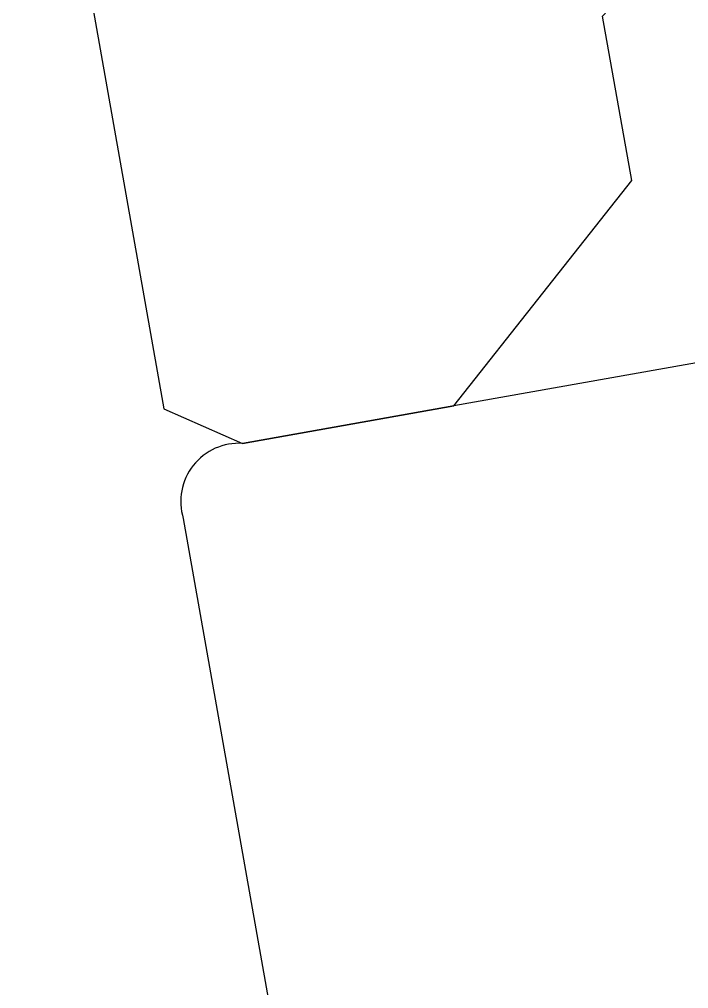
# Model space of a CAD drawing. Header units: millimetres. Extents: x 0 to 8967983, y -224399 to 13801.
# Drawn here: x 71358.394 to 71361.818, y -193423.074 to -193418.12 of the extents above; entities that cross this region are included whole.
import ezdxf

# ---------------------------------------------------------------- set-up
doc = ezdxf.new("R2010")
doc.units = ezdxf.units.MM
doc.header["$LTSCALE"] = 10
doc.layers.add('Архитектура', color=251, linetype='Continuous')

msp = doc.modelspace()

# ---------------------------------------------------------------- linework, layer by layer
at = {"layer": 'Архитектура', "lineweight": 25, "transparency": 33554684}
msp.add_lwpolyline([(71353.9416, -193390.8181), (71359.1333, -193420.1106), (71359.536, -193420.2869), (71360.6165, -193420.0954), (71361.5267, -193418.9435), (71361.3777, -193418.1032), (71361.7941, -193417.6579), (71361.5814, -193416.4573), (71361.0586, -193416.3023), (71361.4963, -193415.9771), (71361.2835, -193414.7767), (71360.7394, -193414.5017), (71361.1771, -193414.1764), (71360.9643, -193412.9759)], dxfattribs=at)
msp.add_lwpolyline([(71353.9416, -193390.8181), (71359.1333, -193420.1106), (71359.536, -193420.2869), (71360.6165, -193420.0954), (71361.5267, -193418.9435), (71361.3777, -193418.1032), (71361.7941, -193417.6579), (71361.5814, -193416.4573), (71361.0586, -193416.3023), (71361.4963, -193415.9771), (71361.2835, -193414.7767), (71360.7394, -193414.5017), (71361.1771, -193414.1764), (71360.9643, -193412.9759)], dxfattribs=at)
msp.add_lwpolyline([(71353.9416, -193390.8181), (71359.1333, -193420.1106), (71359.536, -193420.2869), (71360.6165, -193420.0954), (71361.5267, -193418.9435), (71361.3777, -193418.1032), (71361.7941, -193417.6579), (71361.5814, -193416.4573), (71361.0586, -193416.3023), (71361.4963, -193415.9771), (71361.2835, -193414.7767), (71360.7394, -193414.5017), (71361.1771, -193414.1764), (71360.9643, -193412.9759)], dxfattribs=at)
msp.add_lwpolyline([(71353.9416, -193390.8181), (71359.1333, -193420.1106), (71359.536, -193420.2869), (71360.6165, -193420.0954), (71361.5267, -193418.9435), (71361.3777, -193418.1032), (71361.7941, -193417.6579), (71361.5814, -193416.4573), (71361.0586, -193416.3023), (71361.4963, -193415.9771), (71361.2835, -193414.7767), (71360.7394, -193414.5017), (71361.1771, -193414.1764), (71360.9643, -193412.9759)], dxfattribs=at)
msp.add_lwpolyline([(71353.9416, -193390.8181), (71359.1333, -193420.1106), (71359.536, -193420.2869), (71360.6165, -193420.0954), (71361.5267, -193418.9435), (71361.3777, -193418.1032), (71361.7941, -193417.6579), (71361.5814, -193416.4573), (71361.0586, -193416.3023), (71361.4963, -193415.9771), (71361.2835, -193414.7767), (71360.7394, -193414.5017), (71361.1771, -193414.1764), (71360.9643, -193412.9759)], dxfattribs=at)
msp.add_lwpolyline([(71353.9416, -193390.8181), (71359.1333, -193420.1106), (71359.536, -193420.2869), (71360.6165, -193420.0954), (71361.5267, -193418.9435), (71361.3777, -193418.1032), (71361.7941, -193417.6579), (71361.5814, -193416.4573), (71361.0586, -193416.3023), (71361.4963, -193415.9771), (71361.2835, -193414.7767), (71360.7394, -193414.5017), (71361.1771, -193414.1764), (71360.9643, -193412.9759)], dxfattribs=at)
msp.add_lwpolyline([(71353.9416, -193390.8181), (71359.1333, -193420.1106), (71359.536, -193420.2869), (71360.6165, -193420.0954), (71361.5267, -193418.9435), (71361.3777, -193418.1032), (71361.7941, -193417.6579), (71361.5814, -193416.4573), (71361.0586, -193416.3023), (71361.4963, -193415.9771), (71361.2835, -193414.7767), (71360.7394, -193414.5017), (71361.1771, -193414.1764), (71360.9643, -193412.9759)], dxfattribs=at)
msp.add_lwpolyline([(71353.9416, -193390.8181), (71359.1333, -193420.1106), (71359.536, -193420.2869), (71360.6165, -193420.0954), (71361.5267, -193418.9435), (71361.3777, -193418.1032), (71361.7941, -193417.6579), (71361.5814, -193416.4573), (71361.0586, -193416.3023), (71361.4963, -193415.9771), (71361.2835, -193414.7767), (71360.7394, -193414.5017), (71361.1771, -193414.1764), (71360.9643, -193412.9759)], dxfattribs=at)
msp.add_lwpolyline([(71353.9416, -193390.8181), (71359.1333, -193420.1106), (71359.536, -193420.2869), (71360.6165, -193420.0954), (71361.5267, -193418.9435), (71361.3777, -193418.1032), (71361.7941, -193417.6579), (71361.5814, -193416.4573), (71361.0586, -193416.3023), (71361.4963, -193415.9771), (71361.2835, -193414.7767), (71360.7394, -193414.5017), (71361.1771, -193414.1764), (71360.9643, -193412.9759)], dxfattribs=at)
msp.add_lwpolyline([(71353.9416, -193390.8181), (71359.1333, -193420.1106), (71359.536, -193420.2869), (71360.6165, -193420.0954), (71361.5267, -193418.9435), (71361.3777, -193418.1032), (71361.7941, -193417.6579), (71361.5814, -193416.4573), (71361.0586, -193416.3023), (71361.4963, -193415.9771), (71361.2835, -193414.7767), (71360.7394, -193414.5017), (71361.1771, -193414.1764), (71360.9643, -193412.9759)], dxfattribs=at)
msp.add_lwpolyline([(71353.9416, -193390.8181), (71359.1333, -193420.1106), (71359.536, -193420.2869), (71360.6165, -193420.0954), (71361.5267, -193418.9435), (71361.3777, -193418.1032), (71361.7941, -193417.6579), (71361.5814, -193416.4573), (71361.0586, -193416.3023), (71361.4963, -193415.9771), (71361.2835, -193414.7767), (71360.7394, -193414.5017), (71361.1771, -193414.1764), (71360.9643, -193412.9759)], dxfattribs=at)
msp.add_lwpolyline([(71353.9416, -193390.8181), (71359.1333, -193420.1106), (71359.536, -193420.2869), (71360.6165, -193420.0954), (71361.5267, -193418.9435), (71361.3777, -193418.1032), (71361.7941, -193417.6579), (71361.5814, -193416.4573), (71361.0586, -193416.3023), (71361.4963, -193415.9771), (71361.2835, -193414.7767), (71360.7394, -193414.5017), (71361.1771, -193414.1764), (71360.9643, -193412.9759)], dxfattribs=at)
msp.add_lwpolyline([(71353.9416, -193390.8181), (71359.1333, -193420.1106), (71359.536, -193420.2869), (71360.6165, -193420.0954), (71361.5267, -193418.9435), (71361.3777, -193418.1032), (71361.7941, -193417.6579), (71361.5814, -193416.4573), (71361.0586, -193416.3023), (71361.4963, -193415.9771), (71361.2835, -193414.7767), (71360.7394, -193414.5017), (71361.1771, -193414.1764), (71360.9643, -193412.9759)], dxfattribs=at)
msp.add_lwpolyline([(71353.9416, -193390.8181), (71359.1333, -193420.1106), (71359.536, -193420.2869), (71360.6165, -193420.0954), (71361.5267, -193418.9435), (71361.3777, -193418.1032), (71361.7941, -193417.6579), (71361.5814, -193416.4573), (71361.0586, -193416.3023), (71361.4963, -193415.9771), (71361.2835, -193414.7767), (71360.7394, -193414.5017), (71361.1771, -193414.1764), (71360.9643, -193412.9759)], dxfattribs=at)
msp.add_lwpolyline([(71353.9416, -193390.8181), (71359.1333, -193420.1106), (71359.536, -193420.2869), (71360.6165, -193420.0954), (71361.5267, -193418.9435), (71361.3777, -193418.1032), (71361.7941, -193417.6579), (71361.5814, -193416.4573), (71361.0586, -193416.3023), (71361.4963, -193415.9771), (71361.2835, -193414.7767), (71360.7394, -193414.5017), (71361.1771, -193414.1764), (71360.9643, -193412.9759)], dxfattribs=at)
msp.add_lwpolyline([(71353.9416, -193390.8181), (71359.1333, -193420.1106), (71359.536, -193420.2869), (71360.6165, -193420.0954), (71361.5267, -193418.9435), (71361.3777, -193418.1032), (71361.7941, -193417.6579), (71361.5814, -193416.4573), (71361.0586, -193416.3023), (71361.4963, -193415.9771), (71361.2835, -193414.7767), (71360.7394, -193414.5017), (71361.1771, -193414.1764), (71360.9643, -193412.9759)], dxfattribs=at)
msp.add_lwpolyline([(71353.9416, -193390.8181), (71359.1333, -193420.1106), (71359.536, -193420.2869), (71360.6165, -193420.0954), (71361.5267, -193418.9435), (71361.3777, -193418.1032), (71361.7941, -193417.6579), (71361.5814, -193416.4573), (71361.0586, -193416.3023), (71361.4963, -193415.9771), (71361.2835, -193414.7767), (71360.7394, -193414.5017), (71361.1771, -193414.1764), (71360.9643, -193412.9759)], dxfattribs=at)
msp.add_lwpolyline([(71353.9416, -193390.8181), (71359.1333, -193420.1106), (71359.536, -193420.2869), (71360.6165, -193420.0954), (71361.5267, -193418.9435), (71361.3777, -193418.1032), (71361.7941, -193417.6579), (71361.5814, -193416.4573), (71361.0586, -193416.3023), (71361.4963, -193415.9771), (71361.2835, -193414.7767), (71360.7394, -193414.5017), (71361.1771, -193414.1764), (71360.9643, -193412.9759)], dxfattribs=at)
msp.add_lwpolyline([(71353.9416, -193390.8181), (71359.1333, -193420.1106), (71359.536, -193420.2869), (71360.6165, -193420.0954), (71361.5267, -193418.9435), (71361.3777, -193418.1032), (71361.7941, -193417.6579), (71361.5814, -193416.4573), (71361.0586, -193416.3023), (71361.4963, -193415.9771), (71361.2835, -193414.7767), (71360.7394, -193414.5017), (71361.1771, -193414.1764), (71360.9643, -193412.9759)], dxfattribs=at)
msp.add_lwpolyline([(71353.9416, -193390.8181), (71359.1333, -193420.1106), (71359.536, -193420.2869), (71360.6165, -193420.0954), (71361.5267, -193418.9435), (71361.3777, -193418.1032), (71361.7941, -193417.6579), (71361.5814, -193416.4573), (71361.0586, -193416.3023), (71361.4963, -193415.9771), (71361.2835, -193414.7767), (71360.7394, -193414.5017), (71361.1771, -193414.1764), (71360.9643, -193412.9759)], dxfattribs=at)
msp.add_lwpolyline([(71353.9416, -193390.8181), (71359.1333, -193420.1106), (71359.536, -193420.2869), (71360.6165, -193420.0954), (71361.5267, -193418.9435), (71361.3777, -193418.1032), (71361.7941, -193417.6579), (71361.5814, -193416.4573), (71361.0586, -193416.3023), (71361.4963, -193415.9771), (71361.2835, -193414.7767), (71360.7394, -193414.5017), (71361.1771, -193414.1764), (71360.9643, -193412.9759)], dxfattribs=at)
msp.add_lwpolyline([(71353.9416, -193390.8181), (71359.1333, -193420.1106), (71359.536, -193420.2869), (71360.6165, -193420.0954), (71361.5267, -193418.9435), (71361.3777, -193418.1032), (71361.7941, -193417.6579), (71361.5814, -193416.4573), (71361.0586, -193416.3023), (71361.4963, -193415.9771), (71361.2835, -193414.7767), (71360.7394, -193414.5017), (71361.1771, -193414.1764), (71360.9643, -193412.9759)], dxfattribs=at)
msp.add_lwpolyline([(71353.9416, -193390.8181), (71359.1333, -193420.1106), (71359.536, -193420.2869), (71360.6165, -193420.0954), (71361.5267, -193418.9435), (71361.3777, -193418.1032), (71361.7941, -193417.6579), (71361.5814, -193416.4573), (71361.0586, -193416.3023), (71361.4963, -193415.9771), (71361.2835, -193414.7767), (71360.7394, -193414.5017), (71361.1771, -193414.1764), (71360.9643, -193412.9759)], dxfattribs=at)
msp.add_lwpolyline([(71353.9416, -193390.8181), (71359.1333, -193420.1106), (71359.536, -193420.2869), (71360.6165, -193420.0954), (71361.5267, -193418.9435), (71361.3777, -193418.1032), (71361.7941, -193417.6579), (71361.5814, -193416.4573), (71361.0586, -193416.3023), (71361.4963, -193415.9771), (71361.2835, -193414.7767), (71360.7394, -193414.5017), (71361.1771, -193414.1764), (71360.9643, -193412.9759)], dxfattribs=at)
msp.add_lwpolyline([(71353.9416, -193390.8181), (71359.1333, -193420.1106), (71359.536, -193420.2869), (71360.6165, -193420.0954), (71361.5267, -193418.9435), (71361.3777, -193418.1032), (71361.7941, -193417.6579), (71361.5814, -193416.4573), (71361.0586, -193416.3023), (71361.4963, -193415.9771), (71361.2835, -193414.7767), (71360.7394, -193414.5017), (71361.1771, -193414.1764), (71360.9643, -193412.9759)], dxfattribs=at)
msp.add_lwpolyline([(71353.9416, -193390.8181), (71359.1333, -193420.1106), (71359.536, -193420.2869), (71360.6165, -193420.0954), (71361.5267, -193418.9435), (71361.3777, -193418.1032), (71361.7941, -193417.6579), (71361.5814, -193416.4573), (71361.0586, -193416.3023), (71361.4963, -193415.9771), (71361.2835, -193414.7767), (71360.7394, -193414.5017), (71361.1771, -193414.1764), (71360.9643, -193412.9759)], dxfattribs=at)
msp.add_lwpolyline([(71353.9416, -193390.8181), (71359.1333, -193420.1106), (71359.536, -193420.2869), (71360.6165, -193420.0954), (71361.5267, -193418.9435), (71361.3777, -193418.1032), (71361.7941, -193417.6579), (71361.5814, -193416.4573), (71361.0586, -193416.3023), (71361.4963, -193415.9771), (71361.2835, -193414.7767), (71360.7394, -193414.5017), (71361.1771, -193414.1764), (71360.9643, -193412.9759)], dxfattribs=at)
msp.add_lwpolyline([(71353.9416, -193390.8181), (71359.1333, -193420.1106), (71359.536, -193420.2869), (71360.6165, -193420.0954), (71361.5267, -193418.9435), (71361.3777, -193418.1032), (71361.7941, -193417.6579), (71361.5814, -193416.4573), (71361.0586, -193416.3023), (71361.4963, -193415.9771), (71361.2835, -193414.7767), (71360.7394, -193414.5017), (71361.1771, -193414.1764), (71360.9643, -193412.9759)], dxfattribs=at)
msp.add_lwpolyline([(71353.9416, -193390.8181), (71359.1333, -193420.1106), (71359.536, -193420.2869), (71360.6165, -193420.0954), (71361.5267, -193418.9435), (71361.3777, -193418.1032), (71361.7941, -193417.6579), (71361.5814, -193416.4573), (71361.0586, -193416.3023), (71361.4963, -193415.9771), (71361.2835, -193414.7767), (71360.7394, -193414.5017), (71361.1771, -193414.1764), (71360.9643, -193412.9759)], dxfattribs=at)
msp.add_lwpolyline([(71353.9416, -193390.8181), (71359.1333, -193420.1106), (71359.536, -193420.2869), (71360.6165, -193420.0954), (71361.5267, -193418.9435), (71361.3777, -193418.1032), (71361.7941, -193417.6579), (71361.5814, -193416.4573), (71361.0586, -193416.3023), (71361.4963, -193415.9771), (71361.2835, -193414.7767), (71360.7394, -193414.5017), (71361.1771, -193414.1764), (71360.9643, -193412.9759)], dxfattribs=at)
msp.add_lwpolyline([(71353.9416, -193390.8181), (71359.1333, -193420.1106), (71359.536, -193420.2869), (71360.6165, -193420.0954), (71361.5267, -193418.9435), (71361.3777, -193418.1032), (71361.7941, -193417.6579), (71361.5814, -193416.4573), (71361.0586, -193416.3023), (71361.4963, -193415.9771), (71361.2835, -193414.7767), (71360.7394, -193414.5017), (71361.1771, -193414.1764), (71360.9643, -193412.9759)], dxfattribs=at)
msp.add_lwpolyline([(71353.9416, -193390.8181), (71359.1333, -193420.1106), (71359.536, -193420.2869), (71360.6165, -193420.0954), (71361.5267, -193418.9435), (71361.3777, -193418.1032), (71361.7941, -193417.6579), (71361.5814, -193416.4573), (71361.0586, -193416.3023), (71361.4963, -193415.9771), (71361.2835, -193414.7767), (71360.7394, -193414.5017), (71361.1771, -193414.1764), (71360.9643, -193412.9759)], dxfattribs=at)
msp.add_lwpolyline([(71353.9416, -193390.8181), (71359.1333, -193420.1106), (71359.536, -193420.2869), (71360.6165, -193420.0954), (71361.5267, -193418.9435), (71361.3777, -193418.1032), (71361.7941, -193417.6579), (71361.5814, -193416.4573), (71361.0586, -193416.3023), (71361.4963, -193415.9771), (71361.2835, -193414.7767), (71360.7394, -193414.5017), (71361.1771, -193414.1764), (71360.9643, -193412.9759)], dxfattribs=at)
msp.add_lwpolyline([(71353.9416, -193390.8181), (71359.1333, -193420.1106), (71359.536, -193420.2869), (71360.6165, -193420.0954), (71361.5267, -193418.9435), (71361.3777, -193418.1032), (71361.7941, -193417.6579), (71361.5814, -193416.4573), (71361.0586, -193416.3023), (71361.4963, -193415.9771), (71361.2835, -193414.7767), (71360.7394, -193414.5017), (71361.1771, -193414.1764), (71360.9643, -193412.9759)], dxfattribs=at)
msp.add_lwpolyline([(71353.9416, -193390.8181), (71359.1333, -193420.1106), (71359.536, -193420.2869), (71360.6165, -193420.0954), (71361.5267, -193418.9435), (71361.3777, -193418.1032), (71361.7941, -193417.6579), (71361.5814, -193416.4573), (71361.0586, -193416.3023), (71361.4963, -193415.9771), (71361.2835, -193414.7767), (71360.7394, -193414.5017), (71361.1771, -193414.1764), (71360.9643, -193412.9759)], dxfattribs=at)
msp.add_lwpolyline([(71353.9416, -193390.8181), (71359.1333, -193420.1106), (71359.536, -193420.2869), (71360.6165, -193420.0954), (71361.5267, -193418.9435), (71361.3777, -193418.1032), (71361.7941, -193417.6579), (71361.5814, -193416.4573), (71361.0586, -193416.3023), (71361.4963, -193415.9771), (71361.2835, -193414.7767), (71360.7394, -193414.5017), (71361.1771, -193414.1764), (71360.9643, -193412.9759)], dxfattribs=at)
msp.add_lwpolyline([(71353.9416, -193390.8181), (71359.1333, -193420.1106), (71359.536, -193420.2869), (71360.6165, -193420.0954), (71361.5267, -193418.9435), (71361.3777, -193418.1032), (71361.7941, -193417.6579), (71361.5814, -193416.4573), (71361.0586, -193416.3023), (71361.4963, -193415.9771), (71361.2835, -193414.7767), (71360.7394, -193414.5017), (71361.1771, -193414.1764), (71360.9643, -193412.9759)], dxfattribs=at)
msp.add_lwpolyline([(71353.9416, -193390.8181), (71359.1333, -193420.1106), (71359.536, -193420.2869), (71360.6165, -193420.0954), (71361.5267, -193418.9435), (71361.3777, -193418.1032), (71361.7941, -193417.6579), (71361.5814, -193416.4573), (71361.0586, -193416.3023), (71361.4963, -193415.9771), (71361.2835, -193414.7767), (71360.7394, -193414.5017), (71361.1771, -193414.1764), (71360.9643, -193412.9759)], dxfattribs=at)
msp.add_lwpolyline([(71353.9416, -193390.8181), (71359.1333, -193420.1106), (71359.536, -193420.2869), (71360.6165, -193420.0954), (71361.5267, -193418.9435), (71361.3777, -193418.1032), (71361.7941, -193417.6579), (71361.5814, -193416.4573), (71361.0586, -193416.3023), (71361.4963, -193415.9771), (71361.2835, -193414.7767), (71360.7394, -193414.5017), (71361.1771, -193414.1764), (71360.9643, -193412.9759)], dxfattribs=at)
msp.add_lwpolyline([(71353.9416, -193390.8181), (71359.1333, -193420.1106), (71359.536, -193420.2869), (71360.6165, -193420.0954), (71361.5267, -193418.9435), (71361.3777, -193418.1032), (71361.7941, -193417.6579), (71361.5814, -193416.4573), (71361.0586, -193416.3023), (71361.4963, -193415.9771), (71361.2835, -193414.7767), (71360.7394, -193414.5017), (71361.1771, -193414.1764), (71360.9643, -193412.9759)], dxfattribs=at)
msp.add_lwpolyline([(71353.9416, -193390.8181), (71359.1333, -193420.1106), (71359.536, -193420.2869), (71360.6165, -193420.0954), (71361.5267, -193418.9435), (71361.3777, -193418.1032), (71361.7941, -193417.6579), (71361.5814, -193416.4573), (71361.0586, -193416.3023), (71361.4963, -193415.9771), (71361.2835, -193414.7767), (71360.7394, -193414.5017), (71361.1771, -193414.1764), (71360.9643, -193412.9759)], dxfattribs=at)
msp.add_lwpolyline([(71353.9416, -193390.8181), (71359.1333, -193420.1106), (71359.536, -193420.2869), (71360.6165, -193420.0954), (71361.5267, -193418.9435), (71361.3777, -193418.1032), (71361.7941, -193417.6579), (71361.5814, -193416.4573), (71361.0586, -193416.3023), (71361.4963, -193415.9771), (71361.2835, -193414.7767), (71360.7394, -193414.5017), (71361.1771, -193414.1764), (71360.9643, -193412.9759)], dxfattribs=at)
msp.add_lwpolyline([(71353.9416, -193390.8181), (71359.1333, -193420.1106), (71359.536, -193420.2869), (71360.6165, -193420.0954), (71361.5267, -193418.9435), (71361.3777, -193418.1032), (71361.7941, -193417.6579), (71361.5814, -193416.4573), (71361.0586, -193416.3023), (71361.4963, -193415.9771), (71361.2835, -193414.7767), (71360.7394, -193414.5017), (71361.1771, -193414.1764), (71360.9643, -193412.9759)], dxfattribs=at)
msp.add_lwpolyline([(71353.9416, -193390.8181), (71359.1333, -193420.1106), (71359.536, -193420.2869), (71360.6165, -193420.0954), (71361.5267, -193418.9435), (71361.3777, -193418.1032), (71361.7941, -193417.6579), (71361.5814, -193416.4573), (71361.0586, -193416.3023), (71361.4963, -193415.9771), (71361.2835, -193414.7767), (71360.7394, -193414.5017), (71361.1771, -193414.1764), (71360.9643, -193412.9759)], dxfattribs=at)
msp.add_lwpolyline([(71353.9416, -193390.8181), (71359.1333, -193420.1106), (71359.536, -193420.2869), (71360.6165, -193420.0954), (71361.5267, -193418.9435), (71361.3777, -193418.1032), (71361.7941, -193417.6579), (71361.5814, -193416.4573), (71361.0586, -193416.3023), (71361.4963, -193415.9771), (71361.2835, -193414.7767), (71360.7394, -193414.5017), (71361.1771, -193414.1764), (71360.9643, -193412.9759)], dxfattribs=at)
msp.add_lwpolyline([(71353.9416, -193390.8181), (71359.1333, -193420.1106), (71359.536, -193420.2869), (71360.6165, -193420.0954), (71361.5267, -193418.9435), (71361.3777, -193418.1032), (71361.7941, -193417.6579), (71361.5814, -193416.4573), (71361.0586, -193416.3023), (71361.4963, -193415.9771), (71361.2835, -193414.7767), (71360.7394, -193414.5017), (71361.1771, -193414.1764), (71360.9643, -193412.9759)], dxfattribs=at)
msp.add_lwpolyline([(71353.9416, -193390.8181), (71359.1333, -193420.1106), (71359.536, -193420.2869), (71360.6165, -193420.0954), (71361.5267, -193418.9435), (71361.3777, -193418.1032), (71361.7941, -193417.6579), (71361.5814, -193416.4573), (71361.0586, -193416.3023), (71361.4963, -193415.9771), (71361.2835, -193414.7767), (71360.7394, -193414.5017), (71361.1771, -193414.1764), (71360.9643, -193412.9759)], dxfattribs=at)
msp.add_lwpolyline([(71353.9416, -193390.8181), (71359.1333, -193420.1106), (71359.536, -193420.2869), (71360.6165, -193420.0954), (71361.5267, -193418.9435), (71361.3777, -193418.1032), (71361.7941, -193417.6579), (71361.5814, -193416.4573), (71361.0586, -193416.3023), (71361.4963, -193415.9771), (71361.2835, -193414.7767), (71360.7394, -193414.5017), (71361.1771, -193414.1764), (71360.9643, -193412.9759)], dxfattribs=at)
msp.add_lwpolyline([(71353.9416, -193390.8181), (71359.1333, -193420.1106), (71359.536, -193420.2869), (71360.6165, -193420.0954), (71361.5267, -193418.9435), (71361.3777, -193418.1032), (71361.7941, -193417.6579), (71361.5814, -193416.4573), (71361.0586, -193416.3023), (71361.4963, -193415.9771), (71361.2835, -193414.7767), (71360.7394, -193414.5017), (71361.1771, -193414.1764), (71360.9643, -193412.9759)], dxfattribs=at)
msp.add_lwpolyline([(71353.9416, -193390.8181), (71359.1333, -193420.1106), (71359.536, -193420.2869), (71360.6165, -193420.0954), (71361.5267, -193418.9435), (71361.3777, -193418.1032), (71361.7941, -193417.6579), (71361.5814, -193416.4573), (71361.0586, -193416.3023), (71361.4963, -193415.9771), (71361.2835, -193414.7767), (71360.7394, -193414.5017), (71361.1771, -193414.1764), (71360.9643, -193412.9759)], dxfattribs=at)
msp.add_lwpolyline([(71353.9416, -193390.8181), (71359.1333, -193420.1106), (71359.536, -193420.2869), (71360.6165, -193420.0954), (71361.5267, -193418.9435), (71361.3777, -193418.1032), (71361.7941, -193417.6579), (71361.5814, -193416.4573), (71361.0586, -193416.3023), (71361.4963, -193415.9771), (71361.2835, -193414.7767), (71360.7394, -193414.5017), (71361.1771, -193414.1764), (71360.9643, -193412.9759)], dxfattribs=at)
msp.add_lwpolyline([(71353.9416, -193390.8181), (71359.1333, -193420.1106), (71359.536, -193420.2869), (71360.6165, -193420.0954), (71361.5267, -193418.9435), (71361.3777, -193418.1032), (71361.7941, -193417.6579), (71361.5814, -193416.4573), (71361.0586, -193416.3023), (71361.4963, -193415.9771), (71361.2835, -193414.7767), (71360.7394, -193414.5017), (71361.1771, -193414.1764), (71360.9643, -193412.9759)], dxfattribs=at)
msp.add_lwpolyline([(71353.9416, -193390.8181), (71359.1333, -193420.1106), (71359.536, -193420.2869), (71360.6165, -193420.0954), (71361.5267, -193418.9435), (71361.3777, -193418.1032), (71361.7941, -193417.6579), (71361.5814, -193416.4573), (71361.0586, -193416.3023), (71361.4963, -193415.9771), (71361.2835, -193414.7767), (71360.7394, -193414.5017), (71361.1771, -193414.1764), (71360.9643, -193412.9759)], dxfattribs=at)
msp.add_lwpolyline([(71353.9416, -193390.8181), (71359.1333, -193420.1106), (71359.536, -193420.2869), (71360.6165, -193420.0954), (71361.5267, -193418.9435), (71361.3777, -193418.1032), (71361.7941, -193417.6579), (71361.5814, -193416.4573), (71361.0586, -193416.3023), (71361.4963, -193415.9771), (71361.2835, -193414.7767), (71360.7394, -193414.5017), (71361.1771, -193414.1764), (71360.9643, -193412.9759)], dxfattribs=at)
msp.add_lwpolyline([(71353.9416, -193390.8181), (71359.1333, -193420.1106), (71359.536, -193420.2869), (71360.6165, -193420.0954), (71361.5267, -193418.9435), (71361.3777, -193418.1032), (71361.7941, -193417.6579), (71361.5814, -193416.4573), (71361.0586, -193416.3023), (71361.4963, -193415.9771), (71361.2835, -193414.7767), (71360.7394, -193414.5017), (71361.1771, -193414.1764), (71360.9643, -193412.9759)], dxfattribs=at)
msp.add_lwpolyline([(71353.9416, -193390.8181), (71359.1333, -193420.1106), (71359.536, -193420.2869), (71360.6165, -193420.0954), (71361.5267, -193418.9435), (71361.3777, -193418.1032), (71361.7941, -193417.6579), (71361.5814, -193416.4573), (71361.0586, -193416.3023), (71361.4963, -193415.9771), (71361.2835, -193414.7767), (71360.7394, -193414.5017), (71361.1771, -193414.1764), (71360.9643, -193412.9759)], dxfattribs=at)
msp.add_lwpolyline([(71353.9416, -193390.8181), (71359.1333, -193420.1106), (71359.536, -193420.2869), (71360.6165, -193420.0954), (71361.5267, -193418.9435), (71361.3777, -193418.1032), (71361.7941, -193417.6579), (71361.5814, -193416.4573), (71361.0586, -193416.3023), (71361.4963, -193415.9771), (71361.2835, -193414.7767), (71360.7394, -193414.5017), (71361.1771, -193414.1764), (71360.9643, -193412.9759)], dxfattribs=at)
msp.add_lwpolyline([(71353.9416, -193390.8181), (71359.1333, -193420.1106), (71359.536, -193420.2869), (71360.6165, -193420.0954), (71361.5267, -193418.9435), (71361.3777, -193418.1032), (71361.7941, -193417.6579), (71361.5814, -193416.4573), (71361.0586, -193416.3023), (71361.4963, -193415.9771), (71361.2835, -193414.7767), (71360.7394, -193414.5017), (71361.1771, -193414.1764), (71360.9643, -193412.9759)], dxfattribs=at)
msp.add_lwpolyline([(71353.9416, -193390.8181), (71359.1333, -193420.1106), (71359.536, -193420.2869), (71360.6165, -193420.0954), (71361.5267, -193418.9435), (71361.3777, -193418.1032), (71361.7941, -193417.6579), (71361.5814, -193416.4573), (71361.0586, -193416.3023), (71361.4963, -193415.9771), (71361.2835, -193414.7767), (71360.7394, -193414.5017), (71361.1771, -193414.1764), (71360.9643, -193412.9759)], dxfattribs=at)
msp.add_lwpolyline([(71353.9416, -193390.8181), (71359.1333, -193420.1106), (71359.536, -193420.2869), (71360.6165, -193420.0954), (71361.5267, -193418.9435), (71361.3777, -193418.1032), (71361.7941, -193417.6579), (71361.5814, -193416.4573), (71361.0586, -193416.3023), (71361.4963, -193415.9771), (71361.2835, -193414.7767), (71360.7394, -193414.5017), (71361.1771, -193414.1764), (71360.9643, -193412.9759)], dxfattribs=at)
msp.add_lwpolyline([(71353.9416, -193390.8181), (71359.1333, -193420.1106), (71359.536, -193420.2869), (71360.6165, -193420.0954), (71361.5267, -193418.9435), (71361.3777, -193418.1032), (71361.7941, -193417.6579), (71361.5814, -193416.4573), (71361.0586, -193416.3023), (71361.4963, -193415.9771), (71361.2835, -193414.7767), (71360.7394, -193414.5017), (71361.1771, -193414.1764), (71360.9643, -193412.9759)], dxfattribs=at)
msp.add_lwpolyline([(71353.9416, -193390.8181), (71359.1333, -193420.1106), (71359.536, -193420.2869), (71360.6165, -193420.0954), (71361.5267, -193418.9435), (71361.3777, -193418.1032), (71361.7941, -193417.6579), (71361.5814, -193416.4573), (71361.0586, -193416.3023), (71361.4963, -193415.9771), (71361.2835, -193414.7767), (71360.7394, -193414.5017), (71361.1771, -193414.1764), (71360.9643, -193412.9759)], dxfattribs=at)
msp.add_lwpolyline([(71353.9416, -193390.8181), (71359.1333, -193420.1106), (71359.536, -193420.2869), (71360.6165, -193420.0954), (71361.5267, -193418.9435), (71361.3777, -193418.1032), (71361.7941, -193417.6579), (71361.5814, -193416.4573), (71361.0586, -193416.3023), (71361.4963, -193415.9771), (71361.2835, -193414.7767), (71360.7394, -193414.5017), (71361.1771, -193414.1764), (71360.9643, -193412.9759)], dxfattribs=at)
msp.add_lwpolyline([(71353.9416, -193390.8181), (71359.1333, -193420.1106), (71359.536, -193420.2869), (71360.6165, -193420.0954), (71361.5267, -193418.9435), (71361.3777, -193418.1032), (71361.7941, -193417.6579), (71361.5814, -193416.4573), (71361.0586, -193416.3023), (71361.4963, -193415.9771), (71361.2835, -193414.7767), (71360.7394, -193414.5017), (71361.1771, -193414.1764), (71360.9643, -193412.9759)], dxfattribs=at)
msp.add_lwpolyline([(71353.9416, -193390.8181), (71359.1333, -193420.1106), (71359.536, -193420.2869), (71360.6165, -193420.0954), (71361.5267, -193418.9435), (71361.3777, -193418.1032), (71361.7941, -193417.6579), (71361.5814, -193416.4573), (71361.0586, -193416.3023), (71361.4963, -193415.9771), (71361.2835, -193414.7767), (71360.7394, -193414.5017), (71361.1771, -193414.1764), (71360.9643, -193412.9759)], dxfattribs=at)
msp.add_lwpolyline([(71353.9416, -193390.8181), (71359.1333, -193420.1106), (71359.536, -193420.2869), (71360.6165, -193420.0954), (71361.5267, -193418.9435), (71361.3777, -193418.1032), (71361.7941, -193417.6579), (71361.5814, -193416.4573), (71361.0586, -193416.3023), (71361.4963, -193415.9771), (71361.2835, -193414.7767), (71360.7394, -193414.5017), (71361.1771, -193414.1764), (71360.9643, -193412.9759)], dxfattribs=at)
msp.add_lwpolyline([(71353.9416, -193390.8181), (71359.1333, -193420.1106), (71359.536, -193420.2869), (71360.6165, -193420.0954), (71361.5267, -193418.9435), (71361.3777, -193418.1032), (71361.7941, -193417.6579), (71361.5814, -193416.4573), (71361.0586, -193416.3023), (71361.4963, -193415.9771), (71361.2835, -193414.7767), (71360.7394, -193414.5017), (71361.1771, -193414.1764), (71360.9643, -193412.9759)], dxfattribs=at)
msp.add_lwpolyline([(71353.9416, -193390.8181), (71359.1333, -193420.1106), (71359.536, -193420.2869), (71360.6165, -193420.0954), (71361.5267, -193418.9435), (71361.3777, -193418.1032), (71361.7941, -193417.6579), (71361.5814, -193416.4573), (71361.0586, -193416.3023), (71361.4963, -193415.9771), (71361.2835, -193414.7767), (71360.7394, -193414.5017), (71361.1771, -193414.1764), (71360.9643, -193412.9759)], dxfattribs=at)
msp.add_lwpolyline([(71353.9416, -193390.8181), (71359.1333, -193420.1106), (71359.536, -193420.2869), (71360.6165, -193420.0954), (71361.5267, -193418.9435), (71361.3777, -193418.1032), (71361.7941, -193417.6579), (71361.5814, -193416.4573), (71361.0586, -193416.3023), (71361.4963, -193415.9771), (71361.2835, -193414.7767), (71360.7394, -193414.5017), (71361.1771, -193414.1764), (71360.9643, -193412.9759)], dxfattribs=at)
msp.add_lwpolyline([(71353.9416, -193390.8181), (71359.1333, -193420.1106), (71359.536, -193420.2869), (71360.6165, -193420.0954), (71361.5267, -193418.9435), (71361.3777, -193418.1032), (71361.7941, -193417.6579), (71361.5814, -193416.4573), (71361.0586, -193416.3023), (71361.4963, -193415.9771), (71361.2835, -193414.7767), (71360.7394, -193414.5017), (71361.1771, -193414.1764), (71360.9643, -193412.9759)], dxfattribs=at)
msp.add_lwpolyline([(71353.9416, -193390.8181), (71359.1333, -193420.1106), (71359.536, -193420.2869), (71360.6165, -193420.0954), (71361.5267, -193418.9435), (71361.3777, -193418.1032), (71361.7941, -193417.6579), (71361.5814, -193416.4573), (71361.0586, -193416.3023), (71361.4963, -193415.9771), (71361.2835, -193414.7767), (71360.7394, -193414.5017), (71361.1771, -193414.1764), (71360.9643, -193412.9759)], dxfattribs=at)
msp.add_lwpolyline([(71353.9416, -193390.8181), (71359.1333, -193420.1106), (71359.536, -193420.2869), (71360.6165, -193420.0954), (71361.5267, -193418.9435), (71361.3777, -193418.1032), (71361.7941, -193417.6579), (71361.5814, -193416.4573), (71361.0586, -193416.3023), (71361.4963, -193415.9771), (71361.2835, -193414.7767), (71360.7394, -193414.5017), (71361.1771, -193414.1764), (71360.9643, -193412.9759)], dxfattribs=at)
msp.add_lwpolyline([(71353.9416, -193390.8181), (71359.1333, -193420.1106), (71359.536, -193420.2869), (71360.6165, -193420.0954), (71361.5267, -193418.9435), (71361.3777, -193418.1032), (71361.7941, -193417.6579), (71361.5814, -193416.4573), (71361.0586, -193416.3023), (71361.4963, -193415.9771), (71361.2835, -193414.7767), (71360.7394, -193414.5017), (71361.1771, -193414.1764), (71360.9643, -193412.9759)], dxfattribs=at)
msp.add_lwpolyline([(71353.9416, -193390.8181), (71359.1333, -193420.1106), (71359.536, -193420.2869), (71360.6165, -193420.0954), (71361.5267, -193418.9435), (71361.3777, -193418.1032), (71361.7941, -193417.6579), (71361.5814, -193416.4573), (71361.0586, -193416.3023), (71361.4963, -193415.9771), (71361.2835, -193414.7767), (71360.7394, -193414.5017), (71361.1771, -193414.1764), (71360.9643, -193412.9759)], dxfattribs=at)
msp.add_lwpolyline([(71353.9416, -193390.8181), (71359.1333, -193420.1106), (71359.536, -193420.2869), (71360.6165, -193420.0954), (71361.5267, -193418.9435), (71361.3777, -193418.1032), (71361.7941, -193417.6579), (71361.5814, -193416.4573), (71361.0586, -193416.3023), (71361.4963, -193415.9771), (71361.2835, -193414.7767), (71360.7394, -193414.5017), (71361.1771, -193414.1764), (71360.9643, -193412.9759)], dxfattribs=at)
msp.add_lwpolyline([(71353.9416, -193390.8181), (71359.1333, -193420.1106), (71359.536, -193420.2869), (71360.6165, -193420.0954), (71361.5267, -193418.9435), (71361.3777, -193418.1032), (71361.7941, -193417.6579), (71361.5814, -193416.4573), (71361.0586, -193416.3023), (71361.4963, -193415.9771), (71361.2835, -193414.7767), (71360.7394, -193414.5017), (71361.1771, -193414.1764), (71360.9643, -193412.9759)], dxfattribs=at)
msp.add_lwpolyline([(71353.9416, -193390.8181), (71359.1333, -193420.1106), (71359.536, -193420.2869), (71360.6165, -193420.0954), (71361.5267, -193418.9435), (71361.3777, -193418.1032), (71361.7941, -193417.6579), (71361.5814, -193416.4573), (71361.0586, -193416.3023), (71361.4963, -193415.9771), (71361.2835, -193414.7767), (71360.7394, -193414.5017), (71361.1771, -193414.1764), (71360.9643, -193412.9759)], dxfattribs=at)
msp.add_lwpolyline([(71353.9416, -193390.8181), (71359.1333, -193420.1106), (71359.536, -193420.2869), (71360.6165, -193420.0954), (71361.5267, -193418.9435), (71361.3777, -193418.1032), (71361.7941, -193417.6579), (71361.5814, -193416.4573), (71361.0586, -193416.3023), (71361.4963, -193415.9771), (71361.2835, -193414.7767), (71360.7394, -193414.5017), (71361.1771, -193414.1764), (71360.9643, -193412.9759)], dxfattribs=at)
msp.add_lwpolyline([(71353.9416, -193390.8181), (71359.1333, -193420.1106), (71359.536, -193420.2869), (71360.6165, -193420.0954), (71361.5267, -193418.9435), (71361.3777, -193418.1032), (71361.7941, -193417.6579), (71361.5814, -193416.4573), (71361.0586, -193416.3023), (71361.4963, -193415.9771), (71361.2835, -193414.7767), (71360.7394, -193414.5017), (71361.1771, -193414.1764), (71360.9643, -193412.9759)], dxfattribs=at)
msp.add_lwpolyline([(71353.9416, -193390.8181), (71359.1333, -193420.1106), (71359.536, -193420.2869), (71360.6165, -193420.0954), (71361.5267, -193418.9435), (71361.3777, -193418.1032), (71361.7941, -193417.6579), (71361.5814, -193416.4573), (71361.0586, -193416.3023), (71361.4963, -193415.9771), (71361.2835, -193414.7767), (71360.7394, -193414.5017), (71361.1771, -193414.1764), (71360.9643, -193412.9759)], dxfattribs=at)
msp.add_lwpolyline([(71353.9416, -193390.8181), (71359.1333, -193420.1106), (71359.536, -193420.2869), (71360.6165, -193420.0954), (71361.5267, -193418.9435), (71361.3777, -193418.1032), (71361.7941, -193417.6579), (71361.5814, -193416.4573), (71361.0586, -193416.3023), (71361.4963, -193415.9771), (71361.2835, -193414.7767), (71360.7394, -193414.5017), (71361.1771, -193414.1764), (71360.9643, -193412.9759)], dxfattribs=at)
msp.add_lwpolyline([(71353.9416, -193390.8181), (71359.1333, -193420.1106), (71359.536, -193420.2869), (71360.6165, -193420.0954), (71361.5267, -193418.9435), (71361.3777, -193418.1032), (71361.7941, -193417.6579), (71361.5814, -193416.4573), (71361.0586, -193416.3023), (71361.4963, -193415.9771), (71361.2835, -193414.7767), (71360.7394, -193414.5017), (71361.1771, -193414.1764), (71360.9643, -193412.9759)], dxfattribs=at)
msp.add_lwpolyline([(71374.9812, -193451.5412), (71369.1968, -193418.905, 0.523933), (71368.7799, -193418.6485), (71367.6995, -193418.84), (71360.6165, -193420.0954), (71359.536, -193420.2869, 0.523933), (71359.2326, -193420.671), (71365.0169, -193453.3072, 0.414326)], format="xyb", dxfattribs=at)
msp.add_lwpolyline([(71374.9812, -193451.5412), (71369.1968, -193418.905, 0.523933), (71368.7799, -193418.6485), (71367.6995, -193418.84), (71360.6165, -193420.0954), (71359.536, -193420.2869, 0.523933), (71359.2326, -193420.671), (71365.0169, -193453.3072, 0.414326)], format="xyb", dxfattribs=at)
msp.add_lwpolyline([(71374.9812, -193451.5412), (71369.1968, -193418.905, 0.523933), (71368.7799, -193418.6485), (71367.6995, -193418.84), (71360.6165, -193420.0954), (71359.536, -193420.2869, 0.523933), (71359.2326, -193420.671), (71365.0169, -193453.3072, 0.414326)], format="xyb", dxfattribs=at)
msp.add_lwpolyline([(71374.9812, -193451.5412), (71369.1968, -193418.905, 0.523933), (71368.7799, -193418.6485), (71367.6995, -193418.84), (71360.6165, -193420.0954), (71359.536, -193420.2869, 0.523933), (71359.2326, -193420.671), (71365.0169, -193453.3072, 0.414326)], format="xyb", dxfattribs=at)
msp.add_lwpolyline([(71374.9812, -193451.5412), (71369.1968, -193418.905, 0.523933), (71368.7799, -193418.6485), (71367.6995, -193418.84), (71360.6165, -193420.0954), (71359.536, -193420.2869, 0.523933), (71359.2326, -193420.671), (71365.0169, -193453.3072, 0.414326)], format="xyb", dxfattribs=at)
msp.add_lwpolyline([(71374.9812, -193451.5412), (71369.1968, -193418.905, 0.523933), (71368.7799, -193418.6485), (71367.6995, -193418.84), (71360.6165, -193420.0954), (71359.536, -193420.2869, 0.523933), (71359.2326, -193420.671), (71365.0169, -193453.3072, 0.414326)], format="xyb", dxfattribs=at)
msp.add_lwpolyline([(71374.9812, -193451.5412), (71369.1968, -193418.905, 0.523933), (71368.7799, -193418.6485), (71367.6995, -193418.84), (71360.6165, -193420.0954), (71359.536, -193420.2869, 0.523933), (71359.2326, -193420.671), (71365.0169, -193453.3072, 0.414326)], format="xyb", dxfattribs=at)
msp.add_lwpolyline([(71374.9812, -193451.5412), (71369.1968, -193418.905, 0.523933), (71368.7799, -193418.6485), (71367.6995, -193418.84), (71360.6165, -193420.0954), (71359.536, -193420.2869, 0.523933), (71359.2326, -193420.671), (71365.0169, -193453.3072, 0.414326)], format="xyb", dxfattribs=at)
msp.add_lwpolyline([(71374.9812, -193451.5412), (71369.1968, -193418.905, 0.523933), (71368.7799, -193418.6485), (71367.6995, -193418.84), (71360.6165, -193420.0954), (71359.536, -193420.2869, 0.523933), (71359.2326, -193420.671), (71365.0169, -193453.3072, 0.414326)], format="xyb", dxfattribs=at)
msp.add_lwpolyline([(71374.9812, -193451.5412), (71369.1968, -193418.905, 0.523933), (71368.7799, -193418.6485), (71367.6995, -193418.84), (71360.6165, -193420.0954), (71359.536, -193420.2869, 0.523933), (71359.2326, -193420.671), (71365.0169, -193453.3072, 0.414326)], format="xyb", dxfattribs=at)
msp.add_lwpolyline([(71374.9812, -193451.5412), (71369.1968, -193418.905, 0.523933), (71368.7799, -193418.6485), (71367.6995, -193418.84), (71360.6165, -193420.0954), (71359.536, -193420.2869, 0.523933), (71359.2326, -193420.671), (71365.0169, -193453.3072, 0.414326)], format="xyb", dxfattribs=at)
msp.add_lwpolyline([(71374.9812, -193451.5412), (71369.1968, -193418.905, 0.523933), (71368.7799, -193418.6485), (71367.6995, -193418.84), (71360.6165, -193420.0954), (71359.536, -193420.2869, 0.523933), (71359.2326, -193420.671), (71365.0169, -193453.3072, 0.414326)], format="xyb", dxfattribs=at)
msp.add_lwpolyline([(71374.9812, -193451.5412), (71369.1968, -193418.905, 0.523933), (71368.7799, -193418.6485), (71367.6995, -193418.84), (71360.6165, -193420.0954), (71359.536, -193420.2869, 0.523933), (71359.2326, -193420.671), (71365.0169, -193453.3072, 0.414326)], format="xyb", dxfattribs=at)
msp.add_lwpolyline([(71374.9812, -193451.5412), (71369.1968, -193418.905, 0.523933), (71368.7799, -193418.6485), (71367.6995, -193418.84), (71360.6165, -193420.0954), (71359.536, -193420.2869, 0.523933), (71359.2326, -193420.671), (71365.0169, -193453.3072, 0.414326)], format="xyb", dxfattribs=at)
msp.add_lwpolyline([(71374.9812, -193451.5412), (71369.1968, -193418.905, 0.523933), (71368.7799, -193418.6485), (71367.6995, -193418.84), (71360.6165, -193420.0954), (71359.536, -193420.2869, 0.523933), (71359.2326, -193420.671), (71365.0169, -193453.3072, 0.414326)], format="xyb", dxfattribs=at)
msp.add_lwpolyline([(71374.9812, -193451.5412), (71369.1968, -193418.905, 0.523933), (71368.7799, -193418.6485), (71367.6995, -193418.84), (71360.6165, -193420.0954), (71359.536, -193420.2869, 0.523933), (71359.2326, -193420.671), (71365.0169, -193453.3072, 0.414326)], format="xyb", dxfattribs=at)
msp.add_lwpolyline([(71374.9812, -193451.5412), (71369.1968, -193418.905, 0.523933), (71368.7799, -193418.6485), (71367.6995, -193418.84), (71360.6165, -193420.0954), (71359.536, -193420.2869, 0.523933), (71359.2326, -193420.671), (71365.0169, -193453.3072, 0.414326)], format="xyb", dxfattribs=at)
msp.add_lwpolyline([(71374.9812, -193451.5412), (71369.1968, -193418.905, 0.523933), (71368.7799, -193418.6485), (71367.6995, -193418.84), (71360.6165, -193420.0954), (71359.536, -193420.2869, 0.523933), (71359.2326, -193420.671), (71365.0169, -193453.3072, 0.414326)], format="xyb", dxfattribs=at)
msp.add_lwpolyline([(71374.9812, -193451.5412), (71369.1968, -193418.905, 0.523933), (71368.7799, -193418.6485), (71367.6995, -193418.84), (71360.6165, -193420.0954), (71359.536, -193420.2869, 0.523933), (71359.2326, -193420.671), (71365.0169, -193453.3072, 0.414326)], format="xyb", dxfattribs=at)
msp.add_lwpolyline([(71374.9812, -193451.5412), (71369.1968, -193418.905, 0.523933), (71368.7799, -193418.6485), (71367.6995, -193418.84), (71360.6165, -193420.0954), (71359.536, -193420.2869, 0.523933), (71359.2326, -193420.671), (71365.0169, -193453.3072, 0.414326)], format="xyb", dxfattribs=at)
msp.add_lwpolyline([(71374.9812, -193451.5412), (71369.1968, -193418.905, 0.523933), (71368.7799, -193418.6485), (71367.6995, -193418.84), (71360.6165, -193420.0954), (71359.536, -193420.2869, 0.523933), (71359.2326, -193420.671), (71365.0169, -193453.3072, 0.414326)], format="xyb", dxfattribs=at)
msp.add_lwpolyline([(71374.9812, -193451.5412), (71369.1968, -193418.905, 0.523933), (71368.7799, -193418.6485), (71367.6995, -193418.84), (71360.6165, -193420.0954), (71359.536, -193420.2869, 0.523933), (71359.2326, -193420.671), (71365.0169, -193453.3072, 0.414326)], format="xyb", dxfattribs=at)
msp.add_lwpolyline([(71374.9812, -193451.5412), (71369.1968, -193418.905, 0.523933), (71368.7799, -193418.6485), (71367.6995, -193418.84), (71360.6165, -193420.0954), (71359.536, -193420.2869, 0.523933), (71359.2326, -193420.671), (71365.0169, -193453.3072, 0.414326)], format="xyb", dxfattribs=at)
msp.add_lwpolyline([(71374.9812, -193451.5412), (71369.1968, -193418.905, 0.523933), (71368.7799, -193418.6485), (71367.6995, -193418.84), (71360.6165, -193420.0954), (71359.536, -193420.2869, 0.523933), (71359.2326, -193420.671), (71365.0169, -193453.3072, 0.414326)], format="xyb", dxfattribs=at)
msp.add_lwpolyline([(71374.9812, -193451.5412), (71369.1968, -193418.905, 0.523933), (71368.7799, -193418.6485), (71367.6995, -193418.84), (71360.6165, -193420.0954), (71359.536, -193420.2869, 0.523933), (71359.2326, -193420.671), (71365.0169, -193453.3072, 0.414326)], format="xyb", dxfattribs=at)
msp.add_lwpolyline([(71374.9812, -193451.5412), (71369.1968, -193418.905, 0.523933), (71368.7799, -193418.6485), (71367.6995, -193418.84), (71360.6165, -193420.0954), (71359.536, -193420.2869, 0.523933), (71359.2326, -193420.671), (71365.0169, -193453.3072, 0.414326)], format="xyb", dxfattribs=at)
msp.add_lwpolyline([(71374.9812, -193451.5412), (71369.1968, -193418.905, 0.523933), (71368.7799, -193418.6485), (71367.6995, -193418.84), (71360.6165, -193420.0954), (71359.536, -193420.2869, 0.523933), (71359.2326, -193420.671), (71365.0169, -193453.3072, 0.414326)], format="xyb", dxfattribs=at)
msp.add_lwpolyline([(71374.9812, -193451.5412), (71369.1968, -193418.905, 0.523933), (71368.7799, -193418.6485), (71367.6995, -193418.84), (71360.6165, -193420.0954), (71359.536, -193420.2869, 0.523933), (71359.2326, -193420.671), (71365.0169, -193453.3072, 0.414326)], format="xyb", dxfattribs=at)
msp.add_lwpolyline([(71374.9812, -193451.5412), (71369.1968, -193418.905, 0.523933), (71368.7799, -193418.6485), (71367.6995, -193418.84), (71360.6165, -193420.0954), (71359.536, -193420.2869, 0.523933), (71359.2326, -193420.671), (71365.0169, -193453.3072, 0.414326)], format="xyb", dxfattribs=at)
msp.add_lwpolyline([(71374.9812, -193451.5412), (71369.1968, -193418.905, 0.523933), (71368.7799, -193418.6485), (71367.6995, -193418.84), (71360.6165, -193420.0954), (71359.536, -193420.2869, 0.523933), (71359.2326, -193420.671), (71365.0169, -193453.3072, 0.414326)], format="xyb", dxfattribs=at)
msp.add_lwpolyline([(71374.9812, -193451.5412), (71369.1968, -193418.905, 0.523933), (71368.7799, -193418.6485), (71367.6995, -193418.84), (71360.6165, -193420.0954), (71359.536, -193420.2869, 0.523933), (71359.2326, -193420.671), (71365.0169, -193453.3072, 0.414326)], format="xyb", dxfattribs=at)
msp.add_lwpolyline([(71374.9812, -193451.5412), (71369.1968, -193418.905, 0.523933), (71368.7799, -193418.6485), (71367.6995, -193418.84), (71360.6165, -193420.0954), (71359.536, -193420.2869, 0.523933), (71359.2326, -193420.671), (71365.0169, -193453.3072, 0.414326)], format="xyb", dxfattribs=at)
msp.add_lwpolyline([(71374.9812, -193451.5412), (71369.1968, -193418.905, 0.523933), (71368.7799, -193418.6485), (71367.6995, -193418.84), (71360.6165, -193420.0954), (71359.536, -193420.2869, 0.523933), (71359.2326, -193420.671), (71365.0169, -193453.3072, 0.414326)], format="xyb", dxfattribs=at)
msp.add_lwpolyline([(71374.9812, -193451.5412), (71369.1968, -193418.905, 0.523933), (71368.7799, -193418.6485), (71367.6995, -193418.84), (71360.6165, -193420.0954), (71359.536, -193420.2869, 0.523933), (71359.2326, -193420.671), (71365.0169, -193453.3072, 0.414326)], format="xyb", dxfattribs=at)
msp.add_lwpolyline([(71374.9812, -193451.5412), (71369.1968, -193418.905, 0.523933), (71368.7799, -193418.6485), (71367.6995, -193418.84), (71360.6165, -193420.0954), (71359.536, -193420.2869, 0.523933), (71359.2326, -193420.671), (71365.0169, -193453.3072, 0.414326)], format="xyb", dxfattribs=at)
msp.add_lwpolyline([(71374.9812, -193451.5412), (71369.1968, -193418.905, 0.523933), (71368.7799, -193418.6485), (71367.6995, -193418.84), (71360.6165, -193420.0954), (71359.536, -193420.2869, 0.523933), (71359.2326, -193420.671), (71365.0169, -193453.3072, 0.414326)], format="xyb", dxfattribs=at)
msp.add_lwpolyline([(71374.9812, -193451.5412), (71369.1968, -193418.905, 0.523933), (71368.7799, -193418.6485), (71367.6995, -193418.84), (71360.6165, -193420.0954), (71359.536, -193420.2869, 0.523933), (71359.2326, -193420.671), (71365.0169, -193453.3072, 0.414326)], format="xyb", dxfattribs=at)
msp.add_lwpolyline([(71374.9812, -193451.5412), (71369.1968, -193418.905, 0.523933), (71368.7799, -193418.6485), (71367.6995, -193418.84), (71360.6165, -193420.0954), (71359.536, -193420.2869, 0.523933), (71359.2326, -193420.671), (71365.0169, -193453.3072, 0.414326)], format="xyb", dxfattribs=at)
msp.add_lwpolyline([(71374.9812, -193451.5412), (71369.1968, -193418.905, 0.523933), (71368.7799, -193418.6485), (71367.6995, -193418.84), (71360.6165, -193420.0954), (71359.536, -193420.2869, 0.523933), (71359.2326, -193420.671), (71365.0169, -193453.3072, 0.414326)], format="xyb", dxfattribs=at)
msp.add_lwpolyline([(71374.9812, -193451.5412), (71369.1968, -193418.905, 0.523933), (71368.7799, -193418.6485), (71367.6995, -193418.84), (71360.6165, -193420.0954), (71359.536, -193420.2869, 0.523933), (71359.2326, -193420.671), (71365.0169, -193453.3072, 0.414326)], format="xyb", dxfattribs=at)
msp.add_lwpolyline([(71374.9812, -193451.5412), (71369.1968, -193418.905, 0.523933), (71368.7799, -193418.6485), (71367.6995, -193418.84), (71360.6165, -193420.0954), (71359.536, -193420.2869, 0.523933), (71359.2326, -193420.671), (71365.0169, -193453.3072, 0.414326)], format="xyb", dxfattribs=at)
msp.add_lwpolyline([(71374.9812, -193451.5412), (71369.1968, -193418.905, 0.523933), (71368.7799, -193418.6485), (71367.6995, -193418.84), (71360.6165, -193420.0954), (71359.536, -193420.2869, 0.523933), (71359.2326, -193420.671), (71365.0169, -193453.3072, 0.414326)], format="xyb", dxfattribs=at)
msp.add_lwpolyline([(71374.9812, -193451.5412), (71369.1968, -193418.905, 0.523933), (71368.7799, -193418.6485), (71367.6995, -193418.84), (71360.6165, -193420.0954), (71359.536, -193420.2869, 0.523933), (71359.2326, -193420.671), (71365.0169, -193453.3072, 0.414326)], format="xyb", dxfattribs=at)
msp.add_lwpolyline([(71374.9812, -193451.5412), (71369.1968, -193418.905, 0.523933), (71368.7799, -193418.6485), (71367.6995, -193418.84), (71360.6165, -193420.0954), (71359.536, -193420.2869, 0.523933), (71359.2326, -193420.671), (71365.0169, -193453.3072, 0.414326)], format="xyb", dxfattribs=at)
msp.add_lwpolyline([(71374.9812, -193451.5412), (71369.1968, -193418.905, 0.523933), (71368.7799, -193418.6485), (71367.6995, -193418.84), (71360.6165, -193420.0954), (71359.536, -193420.2869, 0.523933), (71359.2326, -193420.671), (71365.0169, -193453.3072, 0.414326)], format="xyb", dxfattribs=at)
msp.add_lwpolyline([(71374.9812, -193451.5412), (71369.1968, -193418.905, 0.523933), (71368.7799, -193418.6485), (71367.6995, -193418.84), (71360.6165, -193420.0954), (71359.536, -193420.2869, 0.523933), (71359.2326, -193420.671), (71365.0169, -193453.3072, 0.414326)], format="xyb", dxfattribs=at)
msp.add_lwpolyline([(71374.9812, -193451.5412), (71369.1968, -193418.905, 0.523933), (71368.7799, -193418.6485), (71367.6995, -193418.84), (71360.6165, -193420.0954), (71359.536, -193420.2869, 0.523933), (71359.2326, -193420.671), (71365.0169, -193453.3072, 0.414326)], format="xyb", dxfattribs=at)
msp.add_lwpolyline([(71374.9812, -193451.5412), (71369.1968, -193418.905, 0.523933), (71368.7799, -193418.6485), (71367.6995, -193418.84), (71360.6165, -193420.0954), (71359.536, -193420.2869, 0.523933), (71359.2326, -193420.671), (71365.0169, -193453.3072, 0.414326)], format="xyb", dxfattribs=at)
msp.add_lwpolyline([(71374.9812, -193451.5412), (71369.1968, -193418.905, 0.523933), (71368.7799, -193418.6485), (71367.6995, -193418.84), (71360.6165, -193420.0954), (71359.536, -193420.2869, 0.523933), (71359.2326, -193420.671), (71365.0169, -193453.3072, 0.414326)], format="xyb", dxfattribs=at)
msp.add_lwpolyline([(71374.9812, -193451.5412), (71369.1968, -193418.905, 0.523933), (71368.7799, -193418.6485), (71367.6995, -193418.84), (71360.6165, -193420.0954), (71359.536, -193420.2869, 0.523933), (71359.2326, -193420.671), (71365.0169, -193453.3072, 0.414326)], format="xyb", dxfattribs=at)
msp.add_lwpolyline([(71374.9812, -193451.5412), (71369.1968, -193418.905, 0.523933), (71368.7799, -193418.6485), (71367.6995, -193418.84), (71360.6165, -193420.0954), (71359.536, -193420.2869, 0.523933), (71359.2326, -193420.671), (71365.0169, -193453.3072, 0.414326)], format="xyb", dxfattribs=at)
msp.add_lwpolyline([(71374.9812, -193451.5412), (71369.1968, -193418.905, 0.523933), (71368.7799, -193418.6485), (71367.6995, -193418.84), (71360.6165, -193420.0954), (71359.536, -193420.2869, 0.523933), (71359.2326, -193420.671), (71365.0169, -193453.3072, 0.414326)], format="xyb", dxfattribs=at)
msp.add_lwpolyline([(71374.9812, -193451.5412), (71369.1968, -193418.905, 0.523933), (71368.7799, -193418.6485), (71367.6995, -193418.84), (71360.6165, -193420.0954), (71359.536, -193420.2869, 0.523933), (71359.2326, -193420.671), (71365.0169, -193453.3072, 0.414326)], format="xyb", dxfattribs=at)
msp.add_lwpolyline([(71374.9812, -193451.5412), (71369.1968, -193418.905, 0.523933), (71368.7799, -193418.6485), (71367.6995, -193418.84), (71360.6165, -193420.0954), (71359.536, -193420.2869, 0.523933), (71359.2326, -193420.671), (71365.0169, -193453.3072, 0.414326)], format="xyb", dxfattribs=at)
msp.add_lwpolyline([(71374.9812, -193451.5412), (71369.1968, -193418.905, 0.523933), (71368.7799, -193418.6485), (71367.6995, -193418.84), (71360.6165, -193420.0954), (71359.536, -193420.2869, 0.523933), (71359.2326, -193420.671), (71365.0169, -193453.3072, 0.414326)], format="xyb", dxfattribs=at)
msp.add_lwpolyline([(71374.9812, -193451.5412), (71369.1968, -193418.905, 0.523933), (71368.7799, -193418.6485), (71367.6995, -193418.84), (71360.6165, -193420.0954), (71359.536, -193420.2869, 0.523933), (71359.2326, -193420.671), (71365.0169, -193453.3072, 0.414326)], format="xyb", dxfattribs=at)
msp.add_lwpolyline([(71374.9812, -193451.5412), (71369.1968, -193418.905, 0.523933), (71368.7799, -193418.6485), (71367.6995, -193418.84), (71360.6165, -193420.0954), (71359.536, -193420.2869, 0.523933), (71359.2326, -193420.671), (71365.0169, -193453.3072, 0.414326)], format="xyb", dxfattribs=at)
msp.add_lwpolyline([(71374.9812, -193451.5412), (71369.1968, -193418.905, 0.523933), (71368.7799, -193418.6485), (71367.6995, -193418.84), (71360.6165, -193420.0954), (71359.536, -193420.2869, 0.523933), (71359.2326, -193420.671), (71365.0169, -193453.3072, 0.414326)], format="xyb", dxfattribs=at)
msp.add_lwpolyline([(71374.9812, -193451.5412), (71369.1968, -193418.905, 0.523933), (71368.7799, -193418.6485), (71367.6995, -193418.84), (71360.6165, -193420.0954), (71359.536, -193420.2869, 0.523933), (71359.2326, -193420.671), (71365.0169, -193453.3072, 0.414326)], format="xyb", dxfattribs=at)
msp.add_lwpolyline([(71374.9812, -193451.5412), (71369.1968, -193418.905, 0.523933), (71368.7799, -193418.6485), (71367.6995, -193418.84), (71360.6165, -193420.0954), (71359.536, -193420.2869, 0.523933), (71359.2326, -193420.671), (71365.0169, -193453.3072, 0.414326)], format="xyb", dxfattribs=at)
msp.add_lwpolyline([(71374.9812, -193451.5412), (71369.1968, -193418.905, 0.523933), (71368.7799, -193418.6485), (71367.6995, -193418.84), (71360.6165, -193420.0954), (71359.536, -193420.2869, 0.523933), (71359.2326, -193420.671), (71365.0169, -193453.3072, 0.414326)], format="xyb", dxfattribs=at)
msp.add_lwpolyline([(71374.9812, -193451.5412), (71369.1968, -193418.905, 0.523933), (71368.7799, -193418.6485), (71367.6995, -193418.84), (71360.6165, -193420.0954), (71359.536, -193420.2869, 0.523933), (71359.2326, -193420.671), (71365.0169, -193453.3072, 0.414326)], format="xyb", dxfattribs=at)
msp.add_lwpolyline([(71374.9812, -193451.5412), (71369.1968, -193418.905, 0.523933), (71368.7799, -193418.6485), (71367.6995, -193418.84), (71360.6165, -193420.0954), (71359.536, -193420.2869, 0.523933), (71359.2326, -193420.671), (71365.0169, -193453.3072, 0.414326)], format="xyb", dxfattribs=at)
msp.add_lwpolyline([(71374.9812, -193451.5412), (71369.1968, -193418.905, 0.523933), (71368.7799, -193418.6485), (71367.6995, -193418.84), (71360.6165, -193420.0954), (71359.536, -193420.2869, 0.523933), (71359.2326, -193420.671), (71365.0169, -193453.3072, 0.414326)], format="xyb", dxfattribs=at)
msp.add_lwpolyline([(71374.9812, -193451.5412), (71369.1968, -193418.905, 0.523933), (71368.7799, -193418.6485), (71367.6995, -193418.84), (71360.6165, -193420.0954), (71359.536, -193420.2869, 0.523933), (71359.2326, -193420.671), (71365.0169, -193453.3072, 0.414326)], format="xyb", dxfattribs=at)
msp.add_lwpolyline([(71374.9812, -193451.5412), (71369.1968, -193418.905, 0.523933), (71368.7799, -193418.6485), (71367.6995, -193418.84), (71360.6165, -193420.0954), (71359.536, -193420.2869, 0.523933), (71359.2326, -193420.671), (71365.0169, -193453.3072, 0.414326)], format="xyb", dxfattribs=at)
msp.add_lwpolyline([(71374.9812, -193451.5412), (71369.1968, -193418.905, 0.523933), (71368.7799, -193418.6485), (71367.6995, -193418.84), (71360.6165, -193420.0954), (71359.536, -193420.2869, 0.523933), (71359.2326, -193420.671), (71365.0169, -193453.3072, 0.414326)], format="xyb", dxfattribs=at)
msp.add_lwpolyline([(71374.9812, -193451.5412), (71369.1968, -193418.905, 0.523933), (71368.7799, -193418.6485), (71367.6995, -193418.84), (71360.6165, -193420.0954), (71359.536, -193420.2869, 0.523933), (71359.2326, -193420.671), (71365.0169, -193453.3072, 0.414326)], format="xyb", dxfattribs=at)
msp.add_lwpolyline([(71374.9812, -193451.5412), (71369.1968, -193418.905, 0.523933), (71368.7799, -193418.6485), (71367.6995, -193418.84), (71360.6165, -193420.0954), (71359.536, -193420.2869, 0.523933), (71359.2326, -193420.671), (71365.0169, -193453.3072, 0.414326)], format="xyb", dxfattribs=at)
msp.add_lwpolyline([(71374.9812, -193451.5412), (71369.1968, -193418.905, 0.523933), (71368.7799, -193418.6485), (71367.6995, -193418.84), (71360.6165, -193420.0954), (71359.536, -193420.2869, 0.523933), (71359.2326, -193420.671), (71365.0169, -193453.3072, 0.414326)], format="xyb", dxfattribs=at)
msp.add_lwpolyline([(71374.9812, -193451.5412), (71369.1968, -193418.905, 0.523933), (71368.7799, -193418.6485), (71367.6995, -193418.84), (71360.6165, -193420.0954), (71359.536, -193420.2869, 0.523933), (71359.2326, -193420.671), (71365.0169, -193453.3072, 0.414326)], format="xyb", dxfattribs=at)
msp.add_lwpolyline([(71374.9812, -193451.5412), (71369.1968, -193418.905, 0.523933), (71368.7799, -193418.6485), (71367.6995, -193418.84), (71360.6165, -193420.0954), (71359.536, -193420.2869, 0.523933), (71359.2326, -193420.671), (71365.0169, -193453.3072, 0.414326)], format="xyb", dxfattribs=at)
msp.add_lwpolyline([(71374.9812, -193451.5412), (71369.1968, -193418.905, 0.523933), (71368.7799, -193418.6485), (71367.6995, -193418.84), (71360.6165, -193420.0954), (71359.536, -193420.2869, 0.523933), (71359.2326, -193420.671), (71365.0169, -193453.3072, 0.414326)], format="xyb", dxfattribs=at)
msp.add_lwpolyline([(71374.9812, -193451.5412), (71369.1968, -193418.905, 0.523933), (71368.7799, -193418.6485), (71367.6995, -193418.84), (71360.6165, -193420.0954), (71359.536, -193420.2869, 0.523933), (71359.2326, -193420.671), (71365.0169, -193453.3072, 0.414326)], format="xyb", dxfattribs=at)
msp.add_lwpolyline([(71374.9812, -193451.5412), (71369.1968, -193418.905, 0.523933), (71368.7799, -193418.6485), (71367.6995, -193418.84), (71360.6165, -193420.0954), (71359.536, -193420.2869, 0.523933), (71359.2326, -193420.671), (71365.0169, -193453.3072, 0.414326)], format="xyb", dxfattribs=at)
msp.add_lwpolyline([(71374.9812, -193451.5412), (71369.1968, -193418.905, 0.523933), (71368.7799, -193418.6485), (71367.6995, -193418.84), (71360.6165, -193420.0954), (71359.536, -193420.2869, 0.523933), (71359.2326, -193420.671), (71365.0169, -193453.3072, 0.414326)], format="xyb", dxfattribs=at)
msp.add_lwpolyline([(71374.9812, -193451.5412), (71369.1968, -193418.905, 0.523933), (71368.7799, -193418.6485), (71367.6995, -193418.84), (71360.6165, -193420.0954), (71359.536, -193420.2869, 0.523933), (71359.2326, -193420.671), (71365.0169, -193453.3072, 0.414326)], format="xyb", dxfattribs=at)
msp.add_lwpolyline([(71374.9812, -193451.5412), (71369.1968, -193418.905, 0.523933), (71368.7799, -193418.6485), (71367.6995, -193418.84), (71360.6165, -193420.0954), (71359.536, -193420.2869, 0.523933), (71359.2326, -193420.671), (71365.0169, -193453.3072, 0.414326)], format="xyb", dxfattribs=at)
msp.add_lwpolyline([(71374.9812, -193451.5412), (71369.1968, -193418.905, 0.523933), (71368.7799, -193418.6485), (71367.6995, -193418.84), (71360.6165, -193420.0954), (71359.536, -193420.2869, 0.523933), (71359.2326, -193420.671), (71365.0169, -193453.3072, 0.414326)], format="xyb", dxfattribs=at)
msp.add_lwpolyline([(71374.9812, -193451.5412), (71369.1968, -193418.905, 0.523933), (71368.7799, -193418.6485), (71367.6995, -193418.84), (71360.6165, -193420.0954), (71359.536, -193420.2869, 0.523933), (71359.2326, -193420.671), (71365.0169, -193453.3072, 0.414326)], format="xyb", dxfattribs=at)
msp.add_lwpolyline([(71374.9812, -193451.5412), (71369.1968, -193418.905, 0.523933), (71368.7799, -193418.6485), (71367.6995, -193418.84), (71360.6165, -193420.0954), (71359.536, -193420.2869, 0.523933), (71359.2326, -193420.671), (71365.0169, -193453.3072, 0.414326)], format="xyb", dxfattribs=at)
msp.add_lwpolyline([(71374.9812, -193451.5412), (71369.1968, -193418.905, 0.523933), (71368.7799, -193418.6485), (71367.6995, -193418.84), (71360.6165, -193420.0954), (71359.536, -193420.2869, 0.523933), (71359.2326, -193420.671), (71365.0169, -193453.3072, 0.414326)], format="xyb", dxfattribs=at)
msp.add_arc((68711.0138, -184296.962), 9778.6546, 272.59254797, 356.63539137, dxfattribs=at)

doc.saveas('drawing.dxf')
